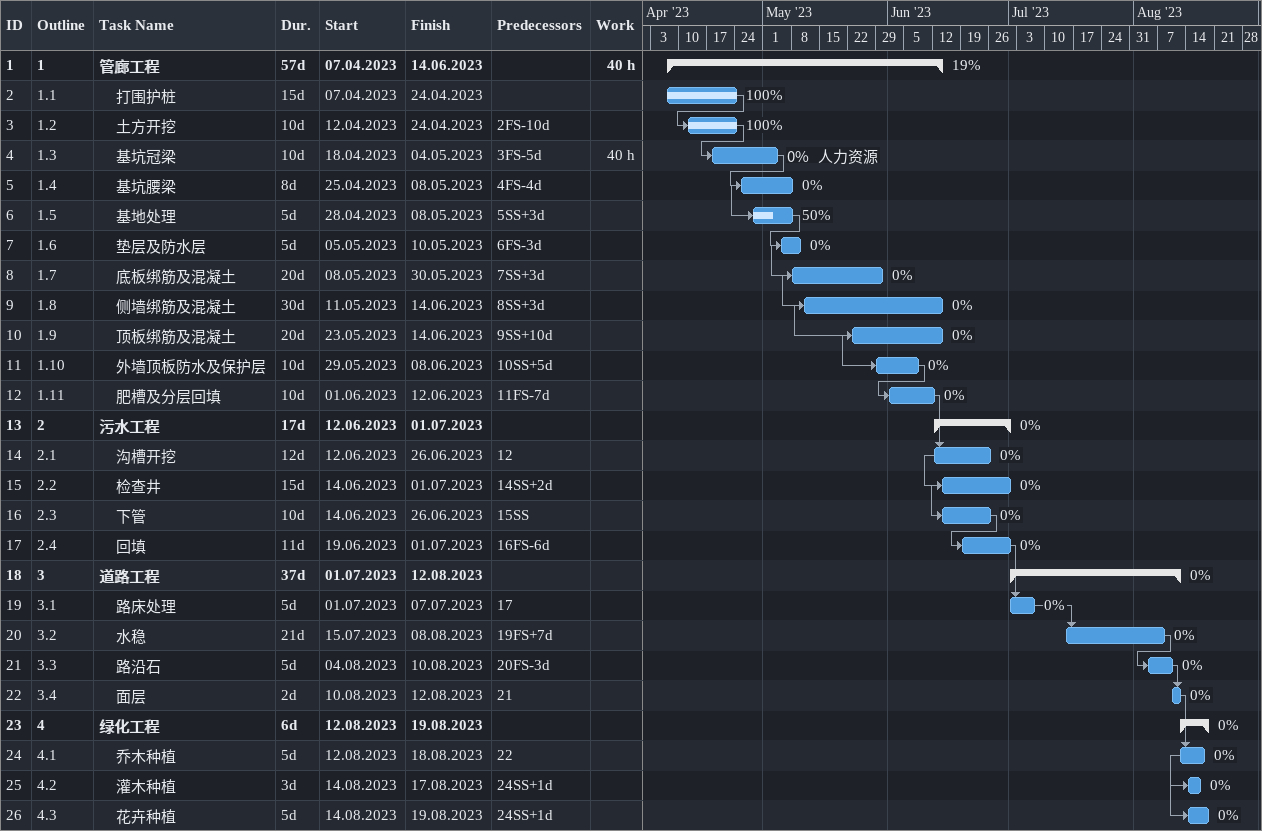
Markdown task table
| ID | WBS | Task | Duration | Start | Finish | Predecessors | Resources | % complete | Work (h) |
|---|---|---|---|---|---|---|---|---|---|
| 1 | 1 | **管廊工程** | 57d | 2023-04-07 | 2023-06-14 |  |  | 19 | 40 |
| 2 | 1.1 | 打围护桩 | 15d | 2023-04-07 | 2023-04-24 |  |  | 100 |  |
| 3 | 1.2 | 土方开挖 | 10d | 2023-04-12 | 2023-04-24 | 2FS-10d |  | 100 |  |
| 4 | 1.3 | 基坑冠梁 | 10d | 2023-04-18 | 2023-05-04 | 3FS-5d | 人力资源 | 0 | 40 |
| 5 | 1.4 | 基坑腰梁 | 8d | 2023-04-25 | 2023-05-08 | 4FS-4d |  | 0 |  |
| 6 | 1.5 | 基地处理 | 5d | 2023-04-28 | 2023-05-08 | 5SS+3d |  | 50 |  |
| 7 | 1.6 | 垫层及防水层 | 5d | 2023-05-05 | 2023-05-10 | 6FS-3d |  | 0 |  |
| 8 | 1.7 | 底板绑筋及混凝土 | 20d | 2023-05-08 | 2023-05-30 | 7SS+3d |  | 0 |  |
| 9 | 1.8 | 侧墙绑筋及混凝土 | 30d | 2023-05-11 | 2023-06-14 | 8SS+3d |  | 0 |  |
| 10 | 1.9 | 顶板绑筋及混凝土 | 20d | 2023-05-23 | 2023-06-14 | 9SS+10d |  | 0 |  |
| 11 | 1.10 | 外墙顶板防水及保护层 | 10d | 2023-05-29 | 2023-06-08 | 10SS+5d |  | 0 |  |
| 12 | 1.11 | 肥槽及分层回填 | 10d | 2023-06-01 | 2023-06-12 | 11FS-7d |  | 0 |  |
| 13 | 2 | **污水工程** | 17d | 2023-06-12 | 2023-07-01 |  |  | 0 |  |
| 14 | 2.1 | 沟槽开挖 | 12d | 2023-06-12 | 2023-06-26 | 12 |  | 0 |  |
| 15 | 2.2 | 检查井 | 15d | 2023-06-14 | 2023-07-01 | 14SS+2d |  | 0 |  |
| 16 | 2.3 | 下管 | 10d | 2023-06-14 | 2023-06-26 | 15SS |  | 0 |  |
| 17 | 2.4 | 回填 | 11d | 2023-06-19 | 2023-07-01 | 16FS-6d |  | 0 |  |
| 18 | 3 | **道路工程** | 37d | 2023-07-01 | 2023-08-12 |  |  | 0 |  |
| 19 | 3.1 | 路床处理 | 5d | 2023-07-01 | 2023-07-07 | 17 |  | 0 |  |
| 20 | 3.2 | 水稳 | 21d | 2023-07-15 | 2023-08-08 | 19FS+7d |  | 0 |  |
| 21 | 3.3 | 路沿石 | 5d | 2023-08-04 | 2023-08-10 | 20FS-3d |  | 0 |  |
| 22 | 3.4 | 面层 | 2d | 2023-08-10 | 2023-08-12 | 21 |  | 0 |  |
| 23 | 4 | **绿化工程** | 6d | 2023-08-12 | 2023-08-19 |  |  | 0 |  |
| 24 | 4.1 | 乔木种植 | 5d | 2023-08-12 | 2023-08-18 | 22 |  | 0 |  |
| 25 | 4.2 | 灌木种植 | 3d | 2023-08-14 | 2023-08-17 | 24SS+1d |  | 0 |  |
| 26 | 4.3 | 花卉种植 | 5d | 2023-08-14 | 2023-08-19 | 24SS+1d |  | 0 |  |
